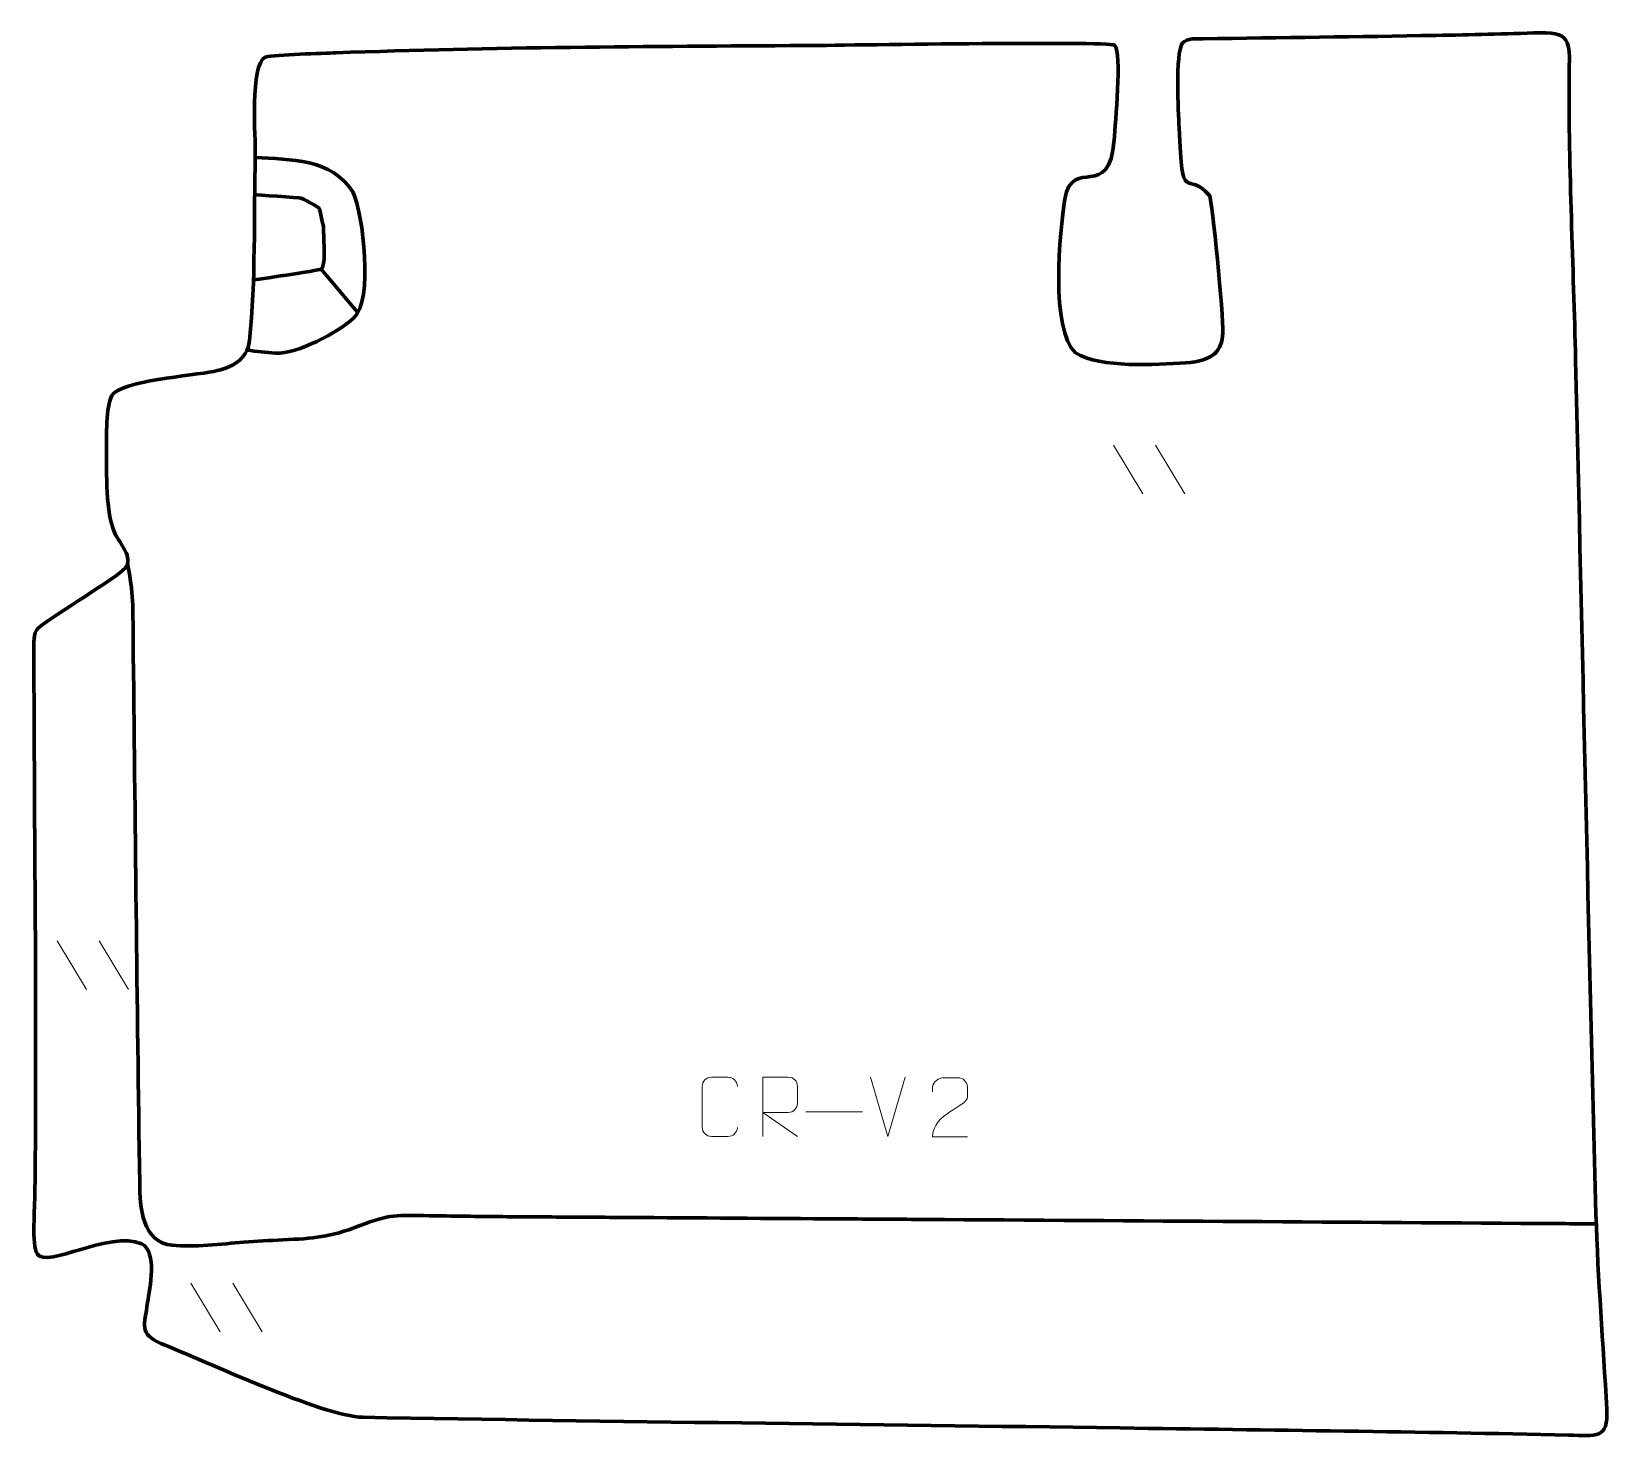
# Model space of a CAD drawing. Header units: millimetres. Extents: x -651 to 14, y 140 to 733.
import ezdxf

# ---------------------------------------------------------------- set-up
doc = ezdxf.new("R2010")
doc.units = ezdxf.units.MM
doc.header["$MEASUREMENT"] = 0
doc.layers.add('layer 2', color=7, linetype='Continuous')
doc.layers.add('layer 3', color=7, linetype='Continuous')

msp = doc.modelspace()

# ---------------------------------------------------------------- linework, layer by layer
at = {"layer": 'layer 2', "color": 140, "lineweight": 158}
for points, knots in [([(-556.3822, 680.2319), (-541.6637, 679.1334), (-524.1995, 679.9084), (-515.1933, 665.6435), (-515.1933, 665.6435), (-510.7072, 656.1251), (-506.5518, 619.8764), (-514.8206, 612.477), (-514.8206, 612.477), (-521.6425, 606.3723), (-538.5191, 597.2046), (-547.8282, 597.6727), (-547.8282, 597.6727), (-551.7564, 597.8703), (-555.905, 598.4607), (-559.8314, 598.9145)], [0, 0, 0, 0, 0.2, 0.2, 0.2, 0.2, 0.4, 0.4, 0.4, 0.4, 0.6, 0.6, 0.6, 0.6, 1, 1, 1, 1]), ([(-556.6415, 664.5176), (-556.6415, 664.5176), (-537.4936, 663.0641), (-537.0967, 663.0641), (-537.0967, 663.0641), (-536.6998, 663.0641), (-529.6223, 659.2276), (-529.4238, 658.7646), (-529.4238, 658.7646), (-529.2253, 658.3016), (-527.5717, 650.8271), (-527.5717, 650.8271), (-527.5717, 650.8271), (-527.5717, 650.8271), (-527.241, 639.2517), (-527.3071, 637.598), (-527.3071, 637.598), (-527.3732, 635.9443), (-527.8363, 633.6953), (-528.5639, 633.1), (-528.5639, 633.1), (-529.2915, 632.5047), (-557.1725, 628.5329), (-557.1725, 628.5329)], [0, 0, 0, 0, 0.14285714, 0.14285714, 0.14285714, 0.14285714, 0.28571429, 0.28571429, 0.28571429, 0.28571429, 0.42857143, 0.42857143, 0.42857143, 0.42857143, 0.57142857, 0.57142857, 0.57142857, 0.57142857, 0.71428571, 0.71428571, 0.71428571, 0.71428571, 1, 1, 1, 1]), ([(-610.2398, 508.9267), (-607.6363, 496.5177), (-608.0262, 489.8262), (-607.8842, 477.4403), (-607.8842, 477.4403), (-607.0063, 400.8462), (-606.2759, 324.2454), (-605.1238, 247.6553), (-605.1238, 247.6553), (-604.9692, 237.4074), (-604.1982, 222.6796), (-591.2896, 221.3918), (-591.2896, 221.3918), (-582.4858, 220.5134), (-570.3285, 222.0249), (-561.2648, 222.7082), (-561.2648, 222.7082), (-555.7723, 223.0917), (-550.3023, 223.4435), (-544.8019, 223.7046), (-544.8019, 223.7046), (-531.4767, 224.3077), (-525.0652, 224.7539), (-512.4748, 229.6128), (-512.4748, 229.6128), (-499.2703, 234.7086), (-496.7998, 234.038), (-482.9418, 233.8631), (-482.9418, 233.8631), (-482.9418, 233.8631), (-480.7484, 233.8354), (-480.7484, 233.8354), (-480.7484, 233.8354), (-471.7697, 233.7432), (-462.7944, 233.5628), (-453.8149, 233.4953), (-453.8149, 233.4953), (-443.8234, 233.4296), (-433.8319, 233.3638), (-423.8404, 233.298), (-423.8404, 233.298), (-413.849, 233.2323), (-403.8575, 233.1665), (-393.866, 233.1007), (-393.866, 233.1007), (-363.8915, 232.9034), (-333.917, 232.7061), (-303.9425, 232.5088), (-303.9425, 232.5088), (-293.951, 232.4431), (-283.9595, 232.3773), (-273.968, 232.3115), (-273.968, 232.3115), (-184.5442, 231.7229), (-95.1203, 231.1343), (-5.6964, 230.5457), (-5.6964, 230.5457), (-0.7007, 230.5129), (4.2951, 230.48), (9.2908, 230.4471)], [0, 0, 0, 0, 0.0625, 0.0625, 0.0625, 0.0625, 0.125, 0.125, 0.125, 0.125, 0.1875, 0.1875, 0.1875, 0.1875, 0.25, 0.25, 0.25, 0.25, 0.3125, 0.3125, 0.3125, 0.3125, 0.375, 0.375, 0.375, 0.375, 0.4375, 0.4375, 0.4375, 0.4375, 0.5, 0.5, 0.5, 0.5, 0.5625, 0.5625, 0.5625, 0.5625, 0.625, 0.625, 0.625, 0.625, 0.6875, 0.6875, 0.6875, 0.6875, 0.75, 0.75, 0.75, 0.75, 0.8125, 0.8125, 0.8125, 0.8125, 0.875, 0.875, 0.875, 0.875, 1, 1, 1, 1])]:
    msp.add_open_spline(points, degree=3, knots=knots, dxfattribs=at)
msp.add_open_spline([(-528.5639, 633.1), (-528.5639, 633.1), (-513.3503, 615.0422), (-513.3503, 615.0422)], degree=3, dxfattribs=at)
at = {"layer": 'layer 2', "color": 250, "lineweight": 9}
for points in [[(-194.316, 558.8928), (-194.316, 558.8928), (-181.9517, 538.3485), (-181.9517, 538.3485)], [(-194.316, 558.8928), (-194.316, 558.8928), (-181.9517, 538.3485), (-181.9517, 538.3485)], [(-176.5861, 558.8928), (-176.5861, 558.8928), (-164.2218, 538.3485), (-164.2218, 538.3485)], [(-176.5861, 558.8928), (-176.5861, 558.8928), (-164.2218, 538.3485), (-164.2218, 538.3485)], [(-639.8744, 349.8719), (-639.8744, 349.8719), (-627.5101, 329.3276), (-627.5101, 329.3276)], [(-639.8744, 349.8719), (-639.8744, 349.8719), (-627.5101, 329.3276), (-627.5101, 329.3276)], [(-622.1445, 349.8719), (-622.1445, 349.8719), (-609.7802, 329.3276), (-609.7802, 329.3276)], [(-622.1445, 349.8719), (-622.1445, 349.8719), (-609.7802, 329.3276), (-609.7802, 329.3276)], [(-289.4977, 267.3115), (-289.4977, 267.3115), (-296.8195, 292.2651), (-296.8195, 292.2651)], [(-282.1758, 292.2651), (-282.1758, 292.2651), (-289.4976, 267.3115), (-289.4976, 267.3115)], [(-324.1833, 277.7352), (-324.1833, 277.7352), (-300.2053, 277.7352), (-300.2053, 277.7352)], [(-583.521, 205.4093), (-583.521, 205.4093), (-571.1567, 184.865), (-571.1567, 184.865)], [(-583.521, 205.4093), (-583.521, 205.4093), (-571.1567, 184.865), (-571.1567, 184.865)], [(-565.7911, 205.4093), (-565.7911, 205.4093), (-553.4268, 184.865), (-553.4268, 184.865)], [(-565.7911, 205.4093), (-565.7911, 205.4093), (-553.4268, 184.865), (-553.4268, 184.865)]]:
    msp.add_open_spline(points, degree=3, dxfattribs=at)
for points in [[(-353.0189, 271.1295), (-353.1587, 268.8061), (-354.8359, 267.3265), (-356.9836, 267.3157), (-356.9836, 267.3157), (-359.3155, 267.3161), (-361.6474, 267.3161), (-363.9789, 267.3157), (-363.9789, 267.3157), (-365.9039, 267.2103), (-367.876, 269.0948), (-367.8648, 271.1121), (-367.8648, 271.1121), (-367.8644, 276.8822), (-367.8644, 282.6519), (-367.8648, 288.4212), (-367.8648, 288.4212), (-367.8606, 290.5593), (-366.1139, 292.2785), (-363.9615, 292.265), (-363.9615, 292.265), (-361.6358, 292.265), (-359.3097, 292.265), (-356.9836, 292.265), (-356.9836, 292.265), (-355.037, 292.3005), (-353.0456, 290.809), (-353.0189, 288.3714)], [(-342.3152, 267.3152), (-342.3152, 267.3152), (-342.3152, 292.2687), (-342.3152, 292.2687), (-342.3152, 292.2687), (-338.7204, 292.2687), (-335.1249, 292.2687), (-331.5297, 292.2687), (-331.5297, 292.2687), (-329.2044, 292.231), (-327.6471, 290.741), (-327.6512, 288.3746), (-327.6512, 288.3746), (-327.6516, 286.3391), (-327.6516, 283.2797), (-327.6512, 281.2437), (-327.6512, 281.2437), (-327.6577, 279.3682), (-329.47, 277.4264), (-331.4795, 277.4073), (-331.4795, 277.4073), (-331.4795, 277.4073), (-342.3152, 277.4073), (-342.3152, 277.4073), (-342.3152, 277.4073), (-342.3152, 277.4073), (-327.6605, 267.3152), (-327.6605, 267.3152)], [(-255.9408, 267.1035), (-260.8552, 267.1038), (-265.7696, 267.1038), (-270.6837, 267.1035), (-270.6837, 267.1035), (-270.6837, 277.0358), (-256.0327, 279.677), (-255.9408, 283.9873), (-255.9408, 283.9873), (-255.9411, 285.4114), (-255.9411, 286.8351), (-255.9408, 288.2584), (-255.9408, 288.2584), (-255.9577, 290.3355), (-258.0805, 292.0603), (-259.7515, 292.0776), (-259.7515, 292.0776), (-261.8247, 292.0772), (-263.8976, 292.0772), (-265.97, 292.0776), (-265.97, 292.0776), (-267.7921, 292.0941), (-270.6168, 290.302), (-270.6837, 288.2084), (-270.6837, 288.2084), (-270.6837, 288.2084), (-270.6837, 286.1536), (-270.6837, 286.1536)]]:
    msp.add_open_spline(points, degree=3, knots=[0, 0, 0, 0, 0.125, 0.125, 0.125, 0.125, 0.25, 0.25, 0.25, 0.25, 0.375, 0.375, 0.375, 0.375, 0.5, 0.5, 0.5, 0.5, 0.625, 0.625, 0.625, 0.625, 0.75, 0.75, 0.75, 0.75, 1, 1, 1, 1], dxfattribs=at)
at = {"layer": 'layer 3', "color": 242, "lineweight": 158}
msp.add_open_spline([(-58.3449, 731.6547), (-43.5502, 731.9114), (-29.1813, 732.2384), (-14.3885, 732.7727), (-14.3885, 732.7727), (-0.1965, 733.2853), (-2.1152, 726.972), (-2.176, 714.7225), (-2.176, 714.7225), (-2.373, 675.0737), (-0.3645, 634.3288), (0.582, 594.5992), (0.582, 594.5992), (3.4405, 474.6052), (5.9829, 354.5199), (9.1595, 234.5443), (9.1595, 234.5443), (9.9782, 206.8017), (12.2284, 179.8743), (13.7364, 152.2947), (13.7364, 152.2947), (14.4349, 139.5198), (9.355, 141.1078), (-2.2441, 141.368), (-2.2441, 141.368), (-65.3013, 142.7822), (-128.4042, 143.4541), (-191.4747, 144.3609), (-191.4747, 144.3609), (-297.8935, 145.8911), (-404.3876, 146.9682), (-510.7917, 148.8651), (-510.7917, 148.8651), (-528.8116, 149.4787), (-576.7803, 172.4116), (-596.2281, 179.9691), (-596.2281, 179.9691), (-605.6081, 184.384), (-603.0819, 187.5579), (-601.7818, 197.2906), (-601.7818, 197.2906), (-600.9224, 203.4225), (-597.4636, 218.5465), (-604.3238, 222.047), (-604.3238, 222.047), (-618.0249, 227.7423), (-644.2325, 211.477), (-648.3867, 217.766), (-648.3867, 217.766), (-650.7375, 221.3248), (-649.3353, 237.9367), (-649.2798, 243.3792), (-649.2798, 243.3792), (-648.5018, 319.5588), (-649.609, 395.9497), (-649.7543, 472.1603), (-649.7543, 472.1603), (-649.7598, 475.0987), (-650.1168, 479.4815), (-647.9484, 481.705), (-647.9484, 481.705), (-640.644, 487.6338), (-614.7293, 502.9586), (-611.3052, 506.9665), (-611.3052, 506.9665), (-607.4972, 511.4237), (-613.4858, 517.1867), (-615.7239, 521.9676), (-615.7239, 521.9676), (-619.405, 529.8314), (-619.1384, 547.8943), (-619.1632, 556.7362), (-619.1632, 556.7362), (-619.1784, 562.1189), (-619.2916, 575.0285), (-616.913, 579.7278), (-616.913, 579.7278), (-612.9419, 586.0298), (-582.9824, 588.1613), (-573.7865, 589.9485), (-573.7865, 589.9485), (-566.3501, 591.5641), (-559.6927, 594.6748), (-558.7919, 602.9584), (-558.7919, 602.9584), (-556.1181, 628.4596), (-557.0018, 655.2806), (-556.3584, 681.0002), (-556.3584, 681.0002), (-556.1718, 688.4586), (-558.7694, 719.414), (-552.1255, 722.523), (-552.1255, 722.523), (-547.5617, 723.5933), (-527.6483, 724.1001), (-522.3219, 724.297), (-522.3219, 724.297), (-456.5176, 726.7303), (-390.6185, 727.0214), (-324.7731, 727.365), (-324.7731, 727.365), (-311.0915, 727.4513), (-196.9407, 729.2766), (-193.8941, 727.556), (-193.8941, 727.556), (-190.6207, 724.2147), (-193.6559, 694.4852), (-194.108, 687.6728), (-194.108, 687.6728), (-195.8749, 661.045), (-211.7606, 681.1513), (-214.8455, 662.6278), (-214.8455, 662.6278), (-217.1248, 648.9417), (-221.051, 607.5136), (-210.3302, 597.7773), (-210.3302, 597.7773), (-199.8951, 591.2562), (-176.3496, 592.7829), (-164.0017, 593.5684), (-164.0017, 593.5684), (-151.8861, 594.3393), (-148.6338, 598.9303), (-148.2696, 606.0903), (-148.2696, 606.0903), (-147.8758, 613.8301), (-152.8835, 662.2982), (-153.7094, 663.9883), (-153.7094, 663.9883), (-163.8545, 675.7988), (-165.2374, 658.3692), (-166.703, 692.8713), (-166.703, 692.8713), (-166.9767, 699.314), (-168.358, 723.7147), (-165.3187, 728.3489), (-165.3187, 728.3489), (-163.223, 730.5993), (-159.2925, 730.2732), (-156.4911, 730.2021), (-156.4911, 730.2021), (-123.7761, 730.7227), (-91.0653, 731.087), (-58.3449, 731.6547)], degree=3, knots=[0, 0, 0, 0, 0.02702703, 0.02702703, 0.02702703, 0.02702703, 0.05405405, 0.05405405, 0.05405405, 0.05405405, 0.08108108, 0.08108108, 0.08108108, 0.08108108, 0.10810811, 0.10810811, 0.10810811, 0.10810811, 0.13513514, 0.13513514, 0.13513514, 0.13513514, 0.16216216, 0.16216216, 0.16216216, 0.16216216, 0.18918919, 0.18918919, 0.18918919, 0.18918919, 0.21621622, 0.21621622, 0.21621622, 0.21621622, 0.24324324, 0.24324324, 0.24324324, 0.24324324, 0.27027027, 0.27027027, 0.27027027, 0.27027027, 0.2972973, 0.2972973, 0.2972973, 0.2972973, 0.32432432, 0.32432432, 0.32432432, 0.32432432, 0.35135135, 0.35135135, 0.35135135, 0.35135135, 0.37837838, 0.37837838, 0.37837838, 0.37837838, 0.40540541, 0.40540541, 0.40540541, 0.40540541, 0.43243243, 0.43243243, 0.43243243, 0.43243243, 0.45945946, 0.45945946, 0.45945946, 0.45945946, 0.48648649, 0.48648649, 0.48648649, 0.48648649, 0.51351351, 0.51351351, 0.51351351, 0.51351351, 0.54054054, 0.54054054, 0.54054054, 0.54054054, 0.56756757, 0.56756757, 0.56756757, 0.56756757, 0.59459459, 0.59459459, 0.59459459, 0.59459459, 0.62162162, 0.62162162, 0.62162162, 0.62162162, 0.64864865, 0.64864865, 0.64864865, 0.64864865, 0.67567568, 0.67567568, 0.67567568, 0.67567568, 0.7027027, 0.7027027, 0.7027027, 0.7027027, 0.72972973, 0.72972973, 0.72972973, 0.72972973, 0.75675676, 0.75675676, 0.75675676, 0.75675676, 0.78378378, 0.78378378, 0.78378378, 0.78378378, 0.81081081, 0.81081081, 0.81081081, 0.81081081, 0.83783784, 0.83783784, 0.83783784, 0.83783784, 0.86486486, 0.86486486, 0.86486486, 0.86486486, 0.89189189, 0.89189189, 0.89189189, 0.89189189, 0.91891892, 0.91891892, 0.91891892, 0.91891892, 0.94594595, 0.94594595, 0.94594595, 0.94594595, 1, 1, 1, 1], dxfattribs=at)

doc.saveas('drawing.dxf')
